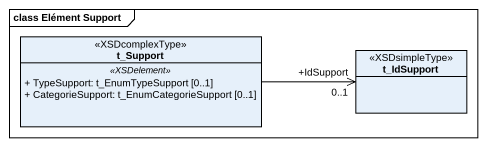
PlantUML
@startuml
mainframe class Elément Support
hide circle
hide empty members
skinparam classAttributeIconSize 0
class t_Support <<XSDcomplexType>> {
  .. <<XSDelement>> ..
  + TypeSupport: t_EnumTypeSupport [0..1]
  + CategorieSupport: t_EnumCategorieSupport [0..1]
}
class t_IdSupport <<XSDsimpleType>>
t_Support -right-> "+IdSupport\n0..1" t_IdSupport
@enduml
